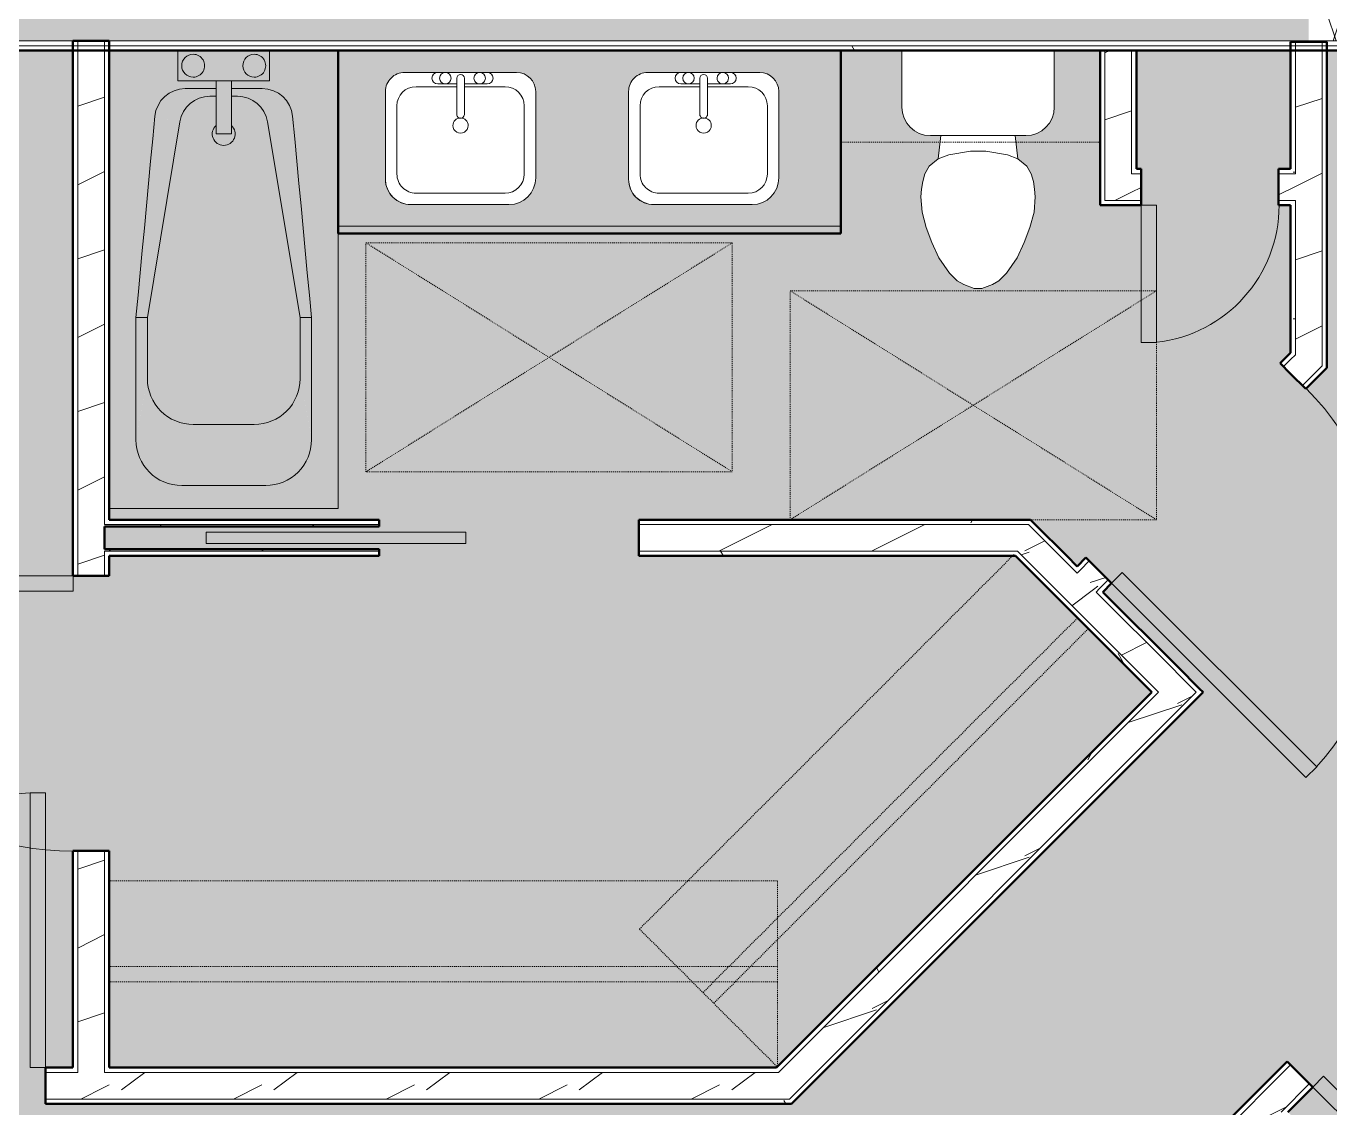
# Model space of a CAD drawing. Header units: inches. Extents: x -4294 to -464, y 9706 to 12475.
# Drawn here: x -3670 to -3499.2, y 10207.1 to 10348.8 of the extents above; entities that cross this region are included whole.
import ezdxf

# ---------------------------------------------------------------- set-up
doc = ezdxf.new("R2010")
doc.units = ezdxf.units.IN
doc.header["$MEASUREMENT"] = 0
doc.linetypes.add('Dash', pattern=[0.25, 0.125, -0.125])
for name, color, linetype, lineweight in [('0-1', 7, 'Continuous', 5), ('0-2', 7, 'Continuous', 9), ('A-AREA-PATT-4', 141, 'Continuous', 9), ('A-DOOR-1', 7, 'Continuous', 9), ('A-DOOR-2', 170, 'Continuous', 20), ('A-GENM-HDLN-1', 7, 'Dash', 9), ('A-WALL', 113, 'Continuous', 13), ('A-WALL-4', 250, 'Continuous', 50), ('A-WALL-5', 130, 'Continuous', 13), ('A-WALL-PATT-1', 7, 'Continuous', 9), ('A-WALL-PATT-2', 8, 'Continuous', 9), ('A-WALL-PATT-5', 111, 'Continuous', 9), ('I-WALL-2', 2, 'Continuous', 50), ('P-SANR-FIXT-1', 53, 'Continuous', 9), ('P-SANR-FIXT-2', 7, 'Continuous', 9), ('Q-CASE-1', 53, 'Continuous', 9), ('Q-CASE-2', 250, 'Continuous', 50), ('Q-CASE-3', 7, 'Continuous', 9), ('Q-CASE-HDLN-1', 7, 'Dash', 9)]:
    doc.layers.add(name, color=color, linetype=linetype, lineweight=lineweight)
pattern_1 = [(0, (0, 0), (38.4, 9.6), [1.584, -27.216, 1.584, -27.216, -153.6]), (0, (0, 0), (38.4, 9.6), [-57.6, 1.584, -56.016, 1.584, -27.216, -67.2]), (0, (0, 0), (38.4, 9.6), [-144, 1.584, -17.616, 1.584, -46.416]), (120, (14.4, 4.8), (-27.513844, 28.4553755), [1.584, -27.216, 1.584, -27.216, -153.6]), (120, (14.4, 4.8), (-27.513844, 28.4553755), [-57.6, 1.584, -56.016, 1.584, -27.216, -67.2]), (120, (14.4, 4.8), (-27.513844, 28.4553755), [-144, 1.584, -17.616, 1.584, -46.416]), (240, (19.2, 24), (-10.886156, -38.0553755), [1.584, -27.216, 1.584, -27.216, -153.6]), (240, (19.2, 24), (-10.886156, -38.0553755), [-57.6, 1.584, -56.016, 1.584, -27.216, -67.2]), (240, (19.2, 24), (-10.886156, -38.0553755), [-144, 1.584, -17.616, 1.584, -46.416])]
pattern_2 = [(216.87, (7.997, 19.992), (59.9755286, 39.9843071), [9.996, -89.964]), (206.565, (19.992, 13.994), (-19.991807, -19.992219), [22.352, -22.352]), (198.435, (19.992, 3.998), (-39.983821, -19.991955), [12.644, -50.576])]
pattern_3 = [(161.57, (0.6, 0.6), (-4.80033747, -0.00041462), [0, -34.152, 3.792, 0]), (18.43, (-0.6, 0.6), (-4.80033747, 0.00041462), [0, -34.152, 3.792, 0]), (108.43, (0.6, 0.6), (2.39913218, -12.00105099), [11.382, -26.562]), (71.57, (-0.6, 0.6), (2.39913218, 12.00105099), [11.382, -26.562])]

# ---------------------------------------------------------------- blocks, each defined once
blk = doc.blocks.new('Single-Flush - 36_ x 84_-1372839-FLOOR PLAN - 2ND FLOOR')
at = {"layer": 'A-DOOR-1'}
blk.add_arc((18, 2.37), 36.07, 93.1789, 180, dxfattribs=at)
at = {"layer": 'A-DOOR-2'}
for p, q in [((16, 2.37), (16, 38.39)), ((18, 38.39), (16, 38.39)), ((18, 2.37), (18, 38.39)), ((18, 2.37), (16, 2.37))]:
    blk.add_line(p, q, dxfattribs=at)
blk = doc.blocks.new('Bath Tub - Maestro - 60_x30_-1352617-FLOOR PLAN - 2ND FLOOR')
at = {"layer": 'P-SANR-FIXT-1'}
for points in [[(60, 16.4), (60, 30), (0, 30), (0, 21), (4, 21), (4, 16), (5, 16), (5.05, 20.7), (5.21, 21.33), (5.48, 21.94), (5.83, 22.49), (6.27, 22.97), (6.79, 23.38), (7.36, 23.69), (7.98, 23.91), (8.63, 24.03), (35, 26.5), (51, 26.5), (52.55, 26.3), (54, 25.7), (55.24, 24.74), (56.2, 23.5), (56.8, 22.05), (57, 20.5), (57, 9.5), (56.91, 8.46), (56.64, 7.45), (56.2, 6.5), (55.6, 5.64), (54.86, 4.9), (54, 4.3), (53.05, 3.86), (52.04, 3.59), (51, 3.5), (35, 3.5), (7.98, 6.09), (7.36, 6.31), (6.79, 6.62), (6.24, 7.06), (5.83, 7.51), (5.48, 8.06), (5.21, 8.67), (5.05, 9.3), (5, 9.96), (5, 14), (4, 13.96), (4, 9), (0, 9), (0, 0), (60, 0), (60, 3.5)], [(35, 25), (35, 26.5), (8.63, 24.03), (9.35, 20.74), (34.79, 24.97)], [(51, 26.5), (35, 26.5), (35, 25), (43, 25), (49.91, 26.3)], [(57, 20.5), (56.8, 22.05), (56.2, 23.5), (55.24, 24.74), (54, 25.7), (52.55, 26.3), (51, 26.5), (43, 25), (44.55, 24.8), (46, 24.2), (47.24, 23.24), (48.2, 22), (48.8, 20.5), (49, 19), (56.8, 20.46)], [(9.35, 20.74), (8.63, 24.03), (7.98, 23.91), (7.35, 23.69), (6.74, 23.34), (6.24, 22.94), (5.72, 22.32), (5.48, 21.94), (5.21, 21.33), (5.05, 20.7), (5, 20.04), (6, 16.8), (6.24, 18.17), (6.98, 19.41), (8.03, 20.28), (9.06, 20.64)], [(49, 11), (49, 19), (48.8, 20.55), (48.16, 22.05), (47.24, 23.24), (46, 24.2), (44.55, 24.8), (43, 25), (34.79, 24.97), (9.06, 20.64), (8.03, 20.28), (6.95, 19.38), (6.24, 18.17), (6, 16.8), (6, 16), (10.94, 16), (10.94, 14), (6, 14), (6, 13.2), (6.24, 11.83), (6.98, 10.59), (8.03, 9.72), (9.35, 9.26), (35, 5), (43, 5), (44.55, 5.2), (46.03, 5.83), (47.28, 6.81), (48.2, 8), (48.8, 9.5), (48.9, 10.25)], [(57, 19), (57, 20.5), (49, 19), (49, 11), (57, 9.5), (57, 16.4)], [(10.94, 16), (4, 16), (4, 14), (10.94, 14)], [(9.35, 9.26), (8.03, 9.72), (6.95, 10.62), (6.24, 11.83), (6, 13.2), (5, 9.96), (5.05, 9.3), (5.24, 8.6), (5.48, 8.06), (5.87, 7.47), (6.33, 6.98), (6.79, 6.62), (7.36, 6.31), (8, 6.08), (8.63, 5.97), (9.17, 8.44)], [(57, 9.5), (49, 11), (48.8, 9.45), (48.12, 7.9), (47.24, 6.76), (46, 5.8), (44.55, 5.2), (43.07, 4.99), (51, 3.5), (52.04, 3.59), (53.05, 3.86), (54, 4.3), (54.95, 5), (55.72, 5.83), (56.2, 6.5), (56.64, 7.45), (56.93, 8.66)], [(35, 4.91), (35, 5), (9.35, 9.26), (8.63, 5.97), (35, 3.5), (35, 4.87)], [(51, 3.5), (43, 5), (35, 5), (35, 3.5), (49, 3.5)]]:
    blk.add_hatch(color=256, dxfattribs=at).paths.add_polyline_path(points, flags=0)
h = blk.add_hatch(color=256, dxfattribs=at)
h.paths.add_polyline_path([(4, 12.45), (4, 21), (0, 21), (0, 9), (4, 9), (4, 12.3)], flags=0)
h.paths.add_polyline_path([(3.5, 11), (3.45, 10.61), (3.3, 10.25), (3.06, 9.94), (2.75, 9.7), (2.39, 9.55), (2, 9.5), (1.61, 9.55), (1.25, 9.7), (0.94, 9.94), (0.7, 10.25), (0.55, 10.61), (0.5, 11), (0.55, 11.39), (0.7, 11.75), (0.94, 12.06), (1.25, 12.3), (1.61, 12.45), (2, 12.5), (2.39, 12.45), (2.75, 12.3), (3.06, 12.06), (3.33, 11.67), (3.45, 11.39)], flags=0)
h.paths.add_polyline_path([(3.5, 19), (3.45, 18.61), (3.3, 18.25), (3.02, 17.91), (2.75, 17.7), (2.39, 17.55), (2, 17.5), (1.61, 17.55), (1.25, 17.7), (0.94, 17.94), (0.7, 18.25), (0.55, 18.61), (0.5, 19), (0.55, 19.39), (0.7, 19.75), (0.94, 20.06), (1.25, 20.3), (1.61, 20.45), (2, 20.5), (2.39, 20.45), (2.75, 20.3), (3.06, 20.06), (3.3, 19.75), (3.45, 19.39)], flags=0)
h = blk.add_hatch(color=256, dxfattribs=at)
h.paths.add_polyline_path([(3.5, 11), (3.45, 11.39), (3.3, 11.75), (3.06, 12.06), (2.75, 12.3), (2.39, 12.45), (2, 12.5), (1.61, 12.45), (1.25, 12.3), (0.94, 12.06), (0.7, 11.75), (0.55, 11.39), (0.5, 11), (0.55, 10.61), (0.7, 10.25), (0.94, 9.94), (1.25, 9.7), (1.61, 9.55), (2, 9.5), (2.39, 9.55), (2.75, 9.7), (3.06, 9.94), (3.3, 10.25), (3.45, 10.61)], flags=0)
h.paths.add_polyline_path([(3.5, 19), (3.45, 19.39), (3.3, 19.75), (3.06, 20.06), (2.75, 20.3), (2.38, 20.45), (2, 20.5), (1.61, 20.45), (1.25, 20.3), (0.94, 20.06), (0.7, 19.75), (0.55, 19.39), (0.5, 19), (0.55, 18.61), (0.7, 18.25), (0.94, 17.94), (1.25, 17.7), (1.61, 17.55), (2, 17.5), (2.39, 17.55), (2.75, 17.7), (3.06, 17.94), (3.33, 18.33), (3.45, 18.61)], flags=0)
h = blk.add_hatch(color=256, dxfattribs=at)
h.paths.add_polyline_path([(6, 16.8), (5, 20.04), (5.05, 16), (6, 16), (6, 16.4)], flags=0)
h.paths.add_polyline_path([(6, 14), (5, 14), (5.05, 10.13), (6, 13.2)], flags=0)
at = {"layer": 'P-SANR-FIXT-2'}
for p, q in [((60, 30), (24, 30)), ((60, 0), (60, 30)), ((35, 26.5), (51, 26.5)), ((35, 26.5), (35, 25)), ((35, 25), (9.35, 20.74)), ((43, 25), (35, 25)), ((4, 21), (0, 21)), ((4, 16), (4, 21)), ((57, 20.5), (57, 9.5)), ((5, 16), (5, 20.04)), ((49, 11), (49, 19)), ((4, 14), (4, 16)), ((4, 16), (10.94, 16)), ((6, 16.8), (6, 16)), ((10.94, 14), (10.94, 16)), ((4, 9), (4, 14)), ((10.94, 14), (4, 14)), ((5, 9.96), (5, 14)), ((6, 14), (6, 13.2)), ((0, 9), (4, 9)), ((9.35, 9.26), (35, 5)), ((35, 3.5), (35, 5)), ((35, 5), (43, 5)), ((51, 3.5), (35, 3.5))]:
    blk.add_line(p, q, dxfattribs=at)
at = {"layer": 'P-SANR-FIXT-2', "flags": 128}
for points in [[(8.63, 24.03), (11.56, 24.3), (14.49, 24.58), (17.42, 24.85), (20.35, 25.13), (23.28, 25.4), (26.21, 25.68), (29.14, 25.95), (32.07, 26.23), (35, 26.5)], [(35, 3.5), (32.07, 3.77), (29.14, 4.05), (26.21, 4.32), (23.28, 4.6), (20.35, 4.87), (17.42, 5.15), (14.49, 5.42), (11.56, 5.7), (8.63, 5.97)]]:
    blk.add_lwpolyline(points, dxfattribs=at)
at = {"layer": 'P-SANR-FIXT-2'}
for centre, radius, start, end in [((51, 20.5), 6, 360, 90), ((9, 20.04), 4, 95.3558, 180), ((43, 19), 6, 360, 90), ((2, 19), 1.5, 360, 180), ((10, 16.8), 4, 99.4223, 180), ((2, 19), 1.5, 180, 360), ((10.94, 15), 1.5, 360, 137.9289), ((10.94, 15), 1.5, 222.0711, 360), ((2, 11), 1.5, 360, 180), ((10, 13.2), 4, 180, 260.5777), ((2, 11), 1.5, 180, 360), ((43, 11), 6, 270, 0), ((9, 9.96), 4, 180, 264.6442), ((51, 9.5), 6, 270, 360)]:
    blk.add_arc(centre, radius, start, end, dxfattribs=at)
blk = doc.blocks.new('Toilet-Domestic-3D - Toilet-Domestic-3D-1372870-FLOOR PLAN - 2ND FLOOR')
at = {"layer": 'P-SANR-FIXT-2'}
for p, q in [((-1.87, 11.5), (-0.5, 12)), ((-0.5, 12), (0.5, 12)), ((0.5, 12), (1.87, 11.5)), ((-3.74, 10), (-2.74, 11)), ((-2.74, 11), (-1.87, 11.5)), ((1.87, 11.5), (2.74, 11)), ((2.74, 11), (3.74, 10)), ((-5.13, 8), (-3.74, 10)), ((3.74, 10), (5.13, 8)), ((-6.06, 6), (-5.13, 8)), ((5.13, 8), (6.06, 6)), ((-6.79, 4), (-6.06, 6)), ((6.06, 6), (6.79, 4)), ((-7.33, 1.99), (-6.79, 4)), ((6.79, 4), (7.33, 1.99)), ((-7.5, 0), (-7.33, 1.99)), ((7.33, 1.99), (7.5, 0)), ((-7.41, -1), (-7.5, 0)), ((-7.24, -2), (-7.41, -1)), ((7.41, -1), (7.24, -2)), ((7.5, 0), (7.41, -1)), ((-6.97, -3), (-7.24, -2)), ((-6.4, -4), (-6.97, -3)), ((6.97, -3), (6.4, -4)), ((7.24, -2), (6.97, -3)), ((-5.21, -5), (-6.4, -4)), ((-3.84, -5.5), (-5.21, -5)), ((-4.86, -8.02), (-5.21, -5)), ((5.21, -5), (3.84, -5.5)), ((4.86, -8.02), (5.21, -5)), ((6.4, -4), (5.21, -5)), ((-1, -6), (-3.84, -5.5)), ((1, -6), (-1, -6)), ((3.84, -5.5), (1, -6)), ((6.25, -8.02), (-6.25, -8.02)), ((-9.98, -11.75), (-9.98, -19.18)), ((9.98, -19.18), (9.98, -11.75))]:
    blk.add_line(p, q, dxfattribs=at)
for centre, start, end in [((-6.25, -11.75), 90, 180), ((6.25, -11.75), 0, 90)]:
    blk.add_arc(centre, 3.73, start, end, dxfattribs=at)
blk = doc.blocks.new('OD_CW_Upper Cabinet - OD_CW_Upper Cabinet-1867009-FLOOR PLAN - 2ND FLOOR')
at = {"layer": 'Q-CASE-HDLN-1'}
for p, q in [((34.74, 24), (0.74, 24)), ((0.74, 24), (0.74, 12)), ((34.74, 12), (34.74, 24)), ((0.74, 12), (34.74, 12))]:
    blk.add_line(p, q, dxfattribs=at)
blk = doc.blocks.new('M_Sink Vanity-Square - 500 x 440mm-1372835-FLOOR PLAN - 2ND FLOOR')
at = {"layer": 'P-SANR-FIXT-2'}
for p, q in [((-5.72, 10.23), (7.14, 10.23)), ((-5.72, 10.23), (7.14, 10.23)), ((-5.22, 8.73), (6.46, 8.73)), ((10.46, 6.91), (10.46, -4.59)), ((10.46, 6.91), (10.46, -4.59)), ((-9.22, -4.59), (-9.22, 6.73)), ((-9.22, -4.59), (-9.22, 6.73)), ((-7.72, -2.72), (-7.72, 6.23)), ((8.96, 6.23), (8.96, -2.72)), ((0.12, -6.33), (0.12, -1.59)), ((1.12, -6.33), (1.12, -1.59)), ((0.12, -5.22), (-5.22, -5.22)), ((-2.88, -5.59), (0.12, -5.59)), ((6.46, -5.22), (1.12, -5.22)), ((1.12, -5.59), (3.62, -5.59)), ((7.96, -7.09), (-6.72, -7.09)), ((7.96, -7.09), (-6.72, -7.09)), ((3.62, -7.09), (-2.88, -7.09))]:
    blk.add_line(p, q, dxfattribs=at)
for centre, radius, start, end in [((-5.72, 6.73), 3.5, 90, 180), ((-5.72, 6.73), 3.5, 90, 180), ((-5.22, 6.23), 2.5, 90, 180), ((6.46, 6.23), 2.5, 360, 90), ((7.14, 6.91), 3.32, 0, 90), ((7.14, 6.91), 3.32, 360, 90), ((0.62, -0.13), 1, 360, 180), ((0.62, -0.13), 1, 180, 0), ((0.62, -1.59), 0.5, 360, 180), ((-5.22, -2.72), 2.5, 180, 270), ((6.46, -2.72), 2.5, 270, 360), ((-6.72, -4.59), 2.5, 180, 270), ((-6.72, -4.59), 2.5, 180, 270), ((7.96, -4.59), 2.5, 270, 0), ((7.96, -4.59), 2.5, 270, 0), ((-2.88, -6.34), 0.75, 90, 270), ((-1.88, -6.34), 0.75, 360, 180), ((-1.88, -6.34), 0.75, 180, 0), ((0.62, -6.33), 0.5, 180, 0), ((2.62, -6.34), 0.75, 0, 180), ((2.62, -6.34), 0.75, 180, 0), ((3.62, -6.34), 0.75, 270, 90)]:
    blk.add_arc(centre, radius, start, end, dxfattribs=at)
blk = doc.blocks.new('OD_CW_Base Cabinet - OD_CW_Base Cabinet-1834232-FLOOR PLAN - 2ND FLOOR')
at = {"layer": 'Q-CASE-1'}
h = blk.add_hatch(color=256, dxfattribs=at)
h.paths.add_polyline_path([(0.74, 1), (66.57, 1), (66.57, 24), (0.74, 24), (0.74, 3.8)], flags=0)
h.paths.add_polyline_path([(54.96, 3.8), (42.09, 3.8), (41.23, 3.92), (40.43, 4.25), (39.75, 4.77), (39.22, 5.46), (38.89, 6.26), (38.77, 7.38), (38.77, 18.63), (38.86, 19.27), (39.11, 19.88), (39.5, 20.39), (40.02, 20.79), (40.63, 21.04), (41.27, 21.13), (55.96, 21.13), (56.6, 21.04), (57.21, 20.79), (57.73, 20.39), (58.12, 19.88), (58.37, 19.27), (58.46, 18.63), (58.46, 7.3), (58.34, 6.4), (57.99, 5.55), (57.43, 4.83), (56.71, 4.27), (55.86, 3.92)], flags=0)
h.paths.add_polyline_path([(10.25, 3.8), (9.39, 3.92), (8.59, 4.25), (7.9, 4.77), (7.37, 5.46), (7.04, 6.26), (6.93, 7.38), (6.93, 18.63), (7.02, 19.27), (7.27, 19.88), (7.66, 20.39), (8.18, 20.79), (8.78, 21.04), (9.43, 21.13), (24.12, 21.13), (24.76, 21.04), (25.37, 20.79), (25.88, 20.39), (26.28, 19.88), (26.53, 19.27), (26.62, 18.63), (26.62, 7.3), (26.5, 6.4), (26.15, 5.55), (25.59, 4.83), (24.87, 4.27), (24.02, 3.92), (23.12, 3.8), (14.71, 3.8)], flags=0)
blk.add_hatch(color=256, dxfattribs=at).paths.add_polyline_path([(52.91, 0), (66.57, 0), (66.57, 1), (0.74, 1), (0.74, 0), (14.71, 0)], flags=0)
at = {"layer": 'Q-CASE-2'}
for p, q in [((0.74, 24), (0.74, 0)), ((66.57, 0), (66.57, 24)), ((0.74, 0), (66.57, 0))]:
    blk.add_line(p, q, dxfattribs=at)
at = {"layer": 'Q-CASE-3'}
for p, q in [((0.74, 1), (0.74, 24)), ((66.57, 24), (66.57, 1)), ((0.74, 0), (0.74, 1)), ((0.74, 1), (66.57, 1)), ((66.57, 1), (0.74, 1)), ((66.57, 0), (0.74, 0)), ((66.57, 1), (66.57, 0))]:
    blk.add_line(p, q, dxfattribs=at)
blk = doc.blocks.new('Pocket_Door_2385 - 34_ x 80_-1722045-FLOOR PLAN - 2ND FLOOR')
at = {"layer": 'A-DOOR-2'}
for p, q in [((-39.67, 0.75), (-39.67, -0.75)), ((-5.67, 0.75), (-39.67, 0.75)), ((-5.67, -0.75), (-5.67, 0.75)), ((-39.67, -0.75), (-5.67, -0.75))]:
    blk.add_line(p, q, dxfattribs=at)
blk = doc.blocks.new('OD_CW_Closet - OD_CW_Closet-1898209-FLOOR PLAN - 2ND FLOOR')
at = {"layer": 'Q-CASE-HDLN-1'}
for p, q in [((70.13, 24), (0.74, 24)), ((0.74, 24), (0.74, -1.51)), ((70.13, -1.51), (70.13, 24)), ((0.74, 12.24), (70.13, 12.24)), ((0.74, 10.24), (70.13, 10.24)), ((0.74, -1.51), (70.13, -1.51))]:
    blk.add_line(p, q, dxfattribs=at)
blk = doc.blocks.new('OD_CW_Closet - OD_CW_Closet-1898139-FLOOR PLAN - 2ND FLOOR')
at = {"layer": 'Q-CASE-HDLN-1'}
for p, q in [((88.29, 24), (0.74, 24)), ((0.74, 24), (0.74, -0.45)), ((88.29, -0.45), (88.29, 24)), ((0.74, 12.78), (88.29, 12.78)), ((0.74, 10.78), (88.29, 10.78)), ((0.74, -0.45), (88.29, -0.45))]:
    blk.add_line(p, q, dxfattribs=at)
blk = doc.blocks.new('ADA Clearances - 30_x48_-1721104-FLOOR PLAN - 2ND FLOOR')
at = {"layer": 'A-GENM-HDLN-1'}
for p, q in [((15, 24), (-15, -24)), ((-15, 24), (15, -24)), ((-15, -24), (-15, 24)), ((-15, 24), (15, 24)), ((15, 24), (15, -24)), ((15, -24), (-15, -24))]:
    blk.add_line(p, q, dxfattribs=at)
blk = doc.blocks.new('ADA Clearances - 30_x48_-V1-FLOOR PLAN - 2ND FLOOR')
at = {"layer": 'A-GENM-HDLN-1'}
for p, q in [((15, 24), (-15, -24)), ((-15, 24), (15, -24)), ((-15, 24), (15, 24)), ((15, 24), (15, -24)), ((-15, -24), (-15, -7.49)), ((15, -24), (-15, -24))]:
    blk.add_line(p, q, dxfattribs=at)
blk = doc.blocks.new('Single-Flush - 30_ x 80_ 2-2081581-FLOOR PLAN - 2ND FLOOR')
at = {"layer": 'A-DOOR-1'}
blk.add_arc((9, 2.37), 18.07, 96.3558, 180, dxfattribs=at)
at = {"layer": 'A-DOOR-2'}
for p, q in [((7, 2.37), (7, 20.33)), ((9, 20.33), (7, 20.33)), ((9, 2.37), (9, 20.33)), ((9, 2.37), (7, 2.37))]:
    blk.add_line(p, q, dxfattribs=at)
blk = doc.blocks.new('CTR - 1st Phase - Unit Layouts_rvt-1-FLOOR PLAN - 2ND FLOOR')
at = {"layer": 'A-WALL-PATT-1'}
h = blk.add_hatch(dxfattribs=at)
h.set_pattern_fill('FP_1', color=256, style=0, pattern_type=2)
h.set_pattern_definition(pattern_1)
h.paths.add_polyline_path([(-3504.3, 10305.1), (-3503.67, 10305.72), (-3503.67, 10325.93), (-3504.3, 10325.93), (-3504.3, 10305.72)], flags=0)
h.paths.add_polyline_path([(-3504.3, 10329.43), (-3503.67, 10329.43), (-3503.72, 10345.59), (-3504.3, 10345.59), (-3504.3, 10330.06)], flags=0)
h = blk.add_hatch(dxfattribs=at)
h.set_pattern_fill('FP_1', color=256, style=0, pattern_type=2)
h.set_pattern_definition(pattern_1)
h.paths.add_polyline_path([(-3654.78, 10283.49), (-3623.7, 10283.49), (-3623.7, 10284.11), (-3659.08, 10284.11), (-3659.08, 10283.49), (-3655.22, 10283.49)], flags=0)
h.paths.add_polyline_path([(-3589.7, 10283.49), (-3537.76, 10283.49), (-3538.39, 10284.11), (-3589.7, 10284.11)], flags=0)
h = blk.add_hatch(dxfattribs=at)
h.set_pattern_fill('FP_1', color=256, style=0, pattern_type=2)
h.set_pattern_definition(pattern_1)
h.paths.add_polyline_path([(-3629.08, 10279.36), (-3623.7, 10279.36), (-3623.7, 10279.99), (-3659.08, 10279.99), (-3659.08, 10279.36), (-3632.58, 10279.36)], flags=0)
h.paths.add_polyline_path([(-3540.1, 10279.36), (-3539.47, 10279.36), (-3540.1, 10279.99), (-3589.7, 10279.99), (-3589.7, 10279.36), (-3540.35, 10279.36)], flags=0)
h = blk.add_hatch(dxfattribs=at)
h.set_pattern_fill('FP_1', color=256, style=0, pattern_type=2)
h.set_pattern_definition(pattern_1)
h.paths.add_polyline_path([(-3522.5, 10261.51), (-3522.06, 10261.95), (-3539.47, 10279.36), (-3540.35, 10279.36), (-3532.42, 10271.43)], flags=0)
h = blk.add_hatch(dxfattribs=at)
h.set_pattern_fill('FP_1', color=256, style=0, pattern_type=2)
h.set_pattern_definition(pattern_1)
h.paths.add_polyline_path([(-3571.67, 10211.71), (-3571.41, 10211.71), (-3521.62, 10261.51), (-3522.06, 10261.95), (-3572.3, 10211.71)], flags=0)
h = blk.add_hatch(dxfattribs=at)
h.set_pattern_fill('FP_1', color=256, style=0, pattern_type=2)
h.set_pattern_definition(pattern_1)
h.paths.add_polyline_path([(-3569.96, 10207.59), (-3569.7, 10207.59), (-3515.78, 10261.51), (-3516.23, 10261.95), (-3570.59, 10207.59)], flags=0)
h = blk.add_hatch(dxfattribs=at)
h.set_pattern_fill('FP_1', color=256, style=0, pattern_type=2)
h.set_pattern_definition(pattern_1)
h.paths.add_polyline_path([(-3522.87, 10194.14), (-3504.31, 10212.7), (-3504.75, 10213.14), (-3522.87, 10195.02), (-3522.87, 10194.4)], flags=0)
h.paths.add_polyline_path([(-3478.85, 10238.16), (-3469.9, 10247.11), (-3470.78, 10247.11), (-3479.3, 10238.6)], flags=0)
h = blk.add_hatch(dxfattribs=at)
h.set_pattern_fill('FP_1', color=256, style=0, pattern_type=2)
h.set_pattern_definition(pattern_1)
h.paths.add_polyline_path([(-3518.75, 10192.43), (-3507.58, 10203.6), (-3508.02, 10204.04), (-3518.75, 10193.31)], flags=0)
h.paths.add_polyline_path([(-3505.11, 10206.07), (-3501.39, 10209.79), (-3501.83, 10210.23), (-3505.55, 10206.51)], flags=0)
h.paths.add_polyline_path([(-3475.94, 10235.24), (-3468.19, 10242.99), (-3469.07, 10242.99), (-3476.38, 10235.68)], flags=0)
h = blk.add_hatch(dxfattribs=at)
h.set_pattern_fill('FP_1', color=256, style=0, pattern_type=2)
h.set_pattern_definition(pattern_1)
h.paths.add_polyline_path([(-3663.83, 10211.71), (-3663.83, 10212.34), (-3667.45, 10212.34), (-3667.45, 10211.71)], flags=0)
h.paths.add_polyline_path([(-3851.85, 10211.71), (-3703.45, 10211.71), (-3703.45, 10212.34), (-3852.47, 10212.34), (-3852.47, 10211.71)], flags=0)
h = blk.add_hatch(dxfattribs=at)
h.set_pattern_fill('FP_1', color=256, style=0, pattern_type=2)
h.set_pattern_definition(pattern_1)
h.paths.add_polyline_path([(-3709.91, 10207.59), (-3703.45, 10207.59), (-3703.45, 10208.21), (-3852.47, 10208.21), (-3852.47, 10207.59), (-3737.1, 10207.59)], flags=0)
h.paths.add_polyline_path([(-3663.83, 10207.59), (-3663.83, 10208.21), (-3667.45, 10208.21), (-3667.45, 10207.59)], flags=0)
h = blk.add_hatch(dxfattribs=at)
h.set_pattern_fill('FP_1', color=256, style=0, pattern_type=2)
h.set_pattern_definition(pattern_1)
h.paths.add_polyline_path([(-3570.59, 10207.59), (-3569.96, 10208.21), (-3663.2, 10208.21), (-3663.2, 10207.59), (-3571.41, 10207.59)], flags=0)
at = {"layer": 'A-WALL-PATT-2'}
h = blk.add_hatch(dxfattribs=at)
h.set_pattern_fill('FP_2', color=256, style=0, pattern_type=2)
h.set_pattern_definition(pattern_2)
h.paths.add_polyline_path([(-3659.7, 10208.21), (-3659.7, 10240.74), (-3663.2, 10240.74), (-3663.2, 10208.21)], flags=0)
h.paths.add_polyline_path([(-3659.7, 10276.74), (-3659.7, 10346.84), (-3663.2, 10346.84), (-3663.2, 10276.74)], flags=0)
h = blk.add_hatch(dxfattribs=at)
h.set_pattern_fill('FP_2', color=256, style=0, pattern_type=2)
h.set_pattern_definition(pattern_2)
h.paths.add_polyline_path([(-3525.13, 10325.93), (-3525.13, 10345.59), (-3528.63, 10345.59), (-3528.63, 10325.93)], flags=0)
h = blk.add_hatch(dxfattribs=at)
h.set_pattern_fill('FP_2', color=256, style=0, pattern_type=2)
h.set_pattern_definition(pattern_2)
h.paths.add_polyline_path([(-3502.76, 10301.69), (-3500.17, 10304.27), (-3500.17, 10346.7), (-3501.92, 10346.7), (-3501.92, 10345.59), (-3503.67, 10345.59), (-3503.67, 10302.61)], flags=0)
h = blk.add_hatch(dxfattribs=at)
h.set_pattern_fill('FP_2', color=256, style=0, pattern_type=2)
h.set_pattern_definition(pattern_2)
h.paths.add_polyline_path([(-3504.38, 10325.93), (-3503.67, 10325.93), (-3503.67, 10329.43), (-3505.88, 10329.43), (-3505.88, 10325.93), (-3504.85, 10325.93)], flags=0)
h.paths.add_polyline_path([(-3523.94, 10325.93), (-3523.88, 10325.93), (-3523.88, 10329.43), (-3525.13, 10329.43), (-3525.13, 10325.93), (-3524.5, 10325.93)], flags=0)
h = blk.add_hatch(dxfattribs=at)
h.set_pattern_fill('FP_2', color=256, style=0, pattern_type=2)
h.set_pattern_definition(pattern_2)
h.paths.add_polyline_path([(-3529.8, 10274.64), (-3528.21, 10276.23), (-3530.69, 10278.71), (-3532.28, 10277.12), (-3530.24, 10275.09)], flags=0)
h.paths.add_polyline_path([(-3503.67, 10302.61), (-3503.67, 10305.72), (-3505.23, 10304.17), (-3504.3, 10303.23)], flags=0)
h = blk.add_hatch(dxfattribs=at)
h.set_pattern_fill('FP_2', color=256, style=0, pattern_type=2)
h.set_pattern_definition(pattern_2)
h.paths.add_polyline_path([(-3633.38, 10279.99), (-3623.7, 10279.99), (-3623.7, 10280.24), (-3659.7, 10280.24), (-3659.7, 10279.99), (-3634.34, 10279.99)], flags=0)
h.paths.add_polyline_path([(-3539.47, 10279.99), (-3535.15, 10279.99), (-3538.65, 10283.49), (-3589.7, 10283.49), (-3589.7, 10279.99), (-3540.1, 10279.99)], flags=0)
h.paths.add_polyline_path([(-3635.58, 10283.24), (-3623.7, 10283.24), (-3623.7, 10283.49), (-3659.7, 10283.49), (-3659.7, 10283.24), (-3637.03, 10283.24)], flags=0)
h = blk.add_hatch(dxfattribs=at)
h.set_pattern_fill('FP_2', color=256, style=0, pattern_type=2)
h.set_pattern_definition(pattern_2)
h.paths.add_polyline_path([(-3521.62, 10261.51), (-3519.14, 10263.98), (-3535.15, 10279.99), (-3540.1, 10279.99), (-3521.95, 10261.84)], flags=0)
h = blk.add_hatch(dxfattribs=at)
h.set_pattern_fill('FP_2', color=256, style=0, pattern_type=2)
h.set_pattern_definition(pattern_2)
h.paths.add_polyline_path([(-3574.91, 10208.21), (-3569.96, 10208.21), (-3516.67, 10261.51), (-3519.16, 10263.96), (-3572.3, 10210.83)], flags=0)
h = blk.add_hatch(dxfattribs=at)
h.set_pattern_fill('FP_2', color=256, style=0, pattern_type=2)
h.set_pattern_definition(pattern_2)
h.paths.add_polyline_path([(-3519.37, 10192.69), (-3501.83, 10210.23), (-3504.31, 10212.7), (-3519.37, 10197.64), (-3519.37, 10193.31)], flags=0)
h.paths.add_polyline_path([(-3476.38, 10235.68), (-3468.45, 10243.61), (-3473.4, 10243.61), (-3478.85, 10238.16)], flags=0)
h = blk.add_hatch(dxfattribs=at)
h.set_pattern_fill('FP_2', color=256, style=0, pattern_type=2)
h.set_pattern_definition(pattern_2)
h.paths.add_polyline_path([(-3736.77, 10208.21), (-3703.45, 10208.21), (-3703.45, 10211.71), (-3852.47, 10211.71), (-3852.47, 10208.21), (-3747.36, 10208.21)], flags=0)
h.paths.add_polyline_path([(-3663.2, 10208.21), (-3663.2, 10211.71), (-3667.45, 10211.71), (-3667.45, 10208.21), (-3663.83, 10208.21)], flags=0)
h = blk.add_hatch(dxfattribs=at)
h.set_pattern_fill('FP_2', color=256, style=0, pattern_type=2)
h.set_pattern_definition(pattern_2)
h.paths.add_polyline_path([(-3615.11, 10208.21), (-3574.91, 10208.21), (-3571.41, 10211.71), (-3659.7, 10211.71), (-3659.7, 10208.21), (-3636.22, 10208.21)], flags=0)
at = {"layer": 'A-WALL-4'}
for p, q in [((-3663.83, 10346.84), (-3663.83, 10276.74)), ((-3659.08, 10346.84), (-3663.83, 10346.84)), ((-3659.08, 10284.11), (-3659.08, 10346.84)), ((-3529.25, 10345.59), (-3529.25, 10325.31)), ((-3524.5, 10345.59), (-3529.25, 10345.59)), ((-3524.5, 10330.06), (-3524.5, 10345.59)), ((-3504.3, 10346.7), (-3504.3, 10330.06)), ((-3499.55, 10346.7), (-3504.3, 10346.7)), ((-3499.55, 10304.01), (-3499.55, 10346.7)), ((-3523.88, 10330.06), (-3524.5, 10330.06)), ((-3523.88, 10325.31), (-3523.88, 10330.06)), ((-3504.3, 10330.06), (-3505.88, 10330.06)), ((-3505.88, 10330.06), (-3505.88, 10325.31)), ((-3529.25, 10325.31), (-3528.63, 10325.31)), ((-3528.63, 10325.31), (-3524.5, 10325.31)), ((-3524.5, 10325.31), (-3523.88, 10325.31)), ((-3505.88, 10325.31), (-3504.3, 10325.31)), ((-3504.3, 10325.31), (-3504.3, 10305.98)), ((-3504.3, 10305.98), (-3505.67, 10304.61)), ((-3505.67, 10304.61), (-3504.3, 10303.23)), ((-3504.3, 10303.23), (-3502.31, 10301.25)), ((-3502.31, 10301.25), (-3499.55, 10304.01)), ((-3623.7, 10284.11), (-3659.08, 10284.11)), ((-3623.7, 10283.24), (-3623.7, 10284.11)), ((-3538.39, 10284.11), (-3589.7, 10284.11)), ((-3589.7, 10284.11), (-3589.7, 10279.36)), ((-3537.76, 10283.49), (-3538.39, 10284.11)), ((-3659.7, 10280.24), (-3659.7, 10283.24)), ((-3659.7, 10283.24), (-3659.08, 10283.24)), ((-3659.08, 10283.24), (-3623.7, 10283.24)), ((-3533.64, 10279.36), (-3537.76, 10283.49)), ((-3659.08, 10280.24), (-3659.7, 10280.24)), ((-3623.7, 10280.24), (-3659.08, 10280.24)), ((-3623.7, 10279.36), (-3623.7, 10280.24)), ((-3659.08, 10276.74), (-3659.08, 10279.36)), ((-3659.08, 10279.36), (-3623.7, 10279.36)), ((-3589.7, 10279.36), (-3540.35, 10279.36)), ((-3540.35, 10279.36), (-3522.5, 10261.51)), ((-3532.28, 10278), (-3533.64, 10279.36)), ((-3531.13, 10279.15), (-3532.28, 10278)), ((-3527.77, 10275.79), (-3531.13, 10279.15)), ((-3663.83, 10276.74), (-3659.08, 10276.74)), ((-3528.92, 10274.64), (-3527.77, 10275.79)), ((-3519.14, 10264.87), (-3528.92, 10274.64)), ((-3516.23, 10261.95), (-3519.14, 10264.87)), ((-3522.5, 10261.51), (-3571.67, 10212.34)), ((-3569.7, 10207.59), (-3515.78, 10261.51)), ((-3515.78, 10261.51), (-3516.23, 10261.95)), ((-3663.83, 10240.74), (-3663.83, 10212.34)), ((-3659.08, 10240.74), (-3663.83, 10240.74)), ((-3659.08, 10212.34), (-3659.08, 10240.74)), ((-3663.83, 10212.34), (-3667.45, 10212.34)), ((-3667.45, 10212.34), (-3667.45, 10207.59)), ((-3571.67, 10212.34), (-3659.08, 10212.34)), ((-3504.75, 10213.14), (-3518.75, 10199.15)), ((-3501.39, 10209.79), (-3504.75, 10213.14)), ((-3504.66, 10206.51), (-3501.39, 10209.79)), ((-3667.45, 10207.59), (-3663.83, 10207.59)), ((-3663.83, 10207.59), (-3663.2, 10207.59)), ((-3663.2, 10207.59), (-3659.08, 10207.59)), ((-3659.08, 10207.59), (-3576.42, 10207.59)), ((-3576.42, 10207.59), (-3570.59, 10207.59)), ((-3570.59, 10207.59), (-3569.7, 10207.59))]:
    blk.add_line(p, q, dxfattribs=at)
at = {"layer": 'A-WALL-5'}
for p, q in [((-3663.2, 10276.74), (-3663.2, 10346.84)), ((-3659.7, 10283.49), (-3659.7, 10346.84)), ((-3528.63, 10325.93), (-3528.63, 10345.59)), ((-3525.13, 10329.43), (-3525.13, 10345.59)), ((-3503.67, 10329.43), (-3503.67, 10346.7)), ((-3500.17, 10304.27), (-3500.17, 10346.7)), ((-3524.5, 10329.43), (-3525.13, 10329.43)), ((-3523.88, 10329.43), (-3524.5, 10329.43)), ((-3504.3, 10329.43), (-3505.88, 10329.43)), ((-3503.67, 10329.43), (-3504.3, 10329.43)), ((-3525.13, 10325.93), (-3528.63, 10325.93)), ((-3524.5, 10325.93), (-3525.13, 10325.93)), ((-3523.88, 10325.93), (-3524.5, 10325.93)), ((-3504.3, 10325.93), (-3505.88, 10325.93)), ((-3503.67, 10325.93), (-3504.3, 10325.93)), ((-3503.67, 10305.72), (-3503.67, 10325.93)), ((-3505.23, 10304.17), (-3504.3, 10305.1)), ((-3503.67, 10305.72), (-3504.3, 10305.1)), ((-3500.17, 10304.27), (-3502.76, 10301.69)), ((-3659.08, 10283.49), (-3659.7, 10283.49)), ((-3659.08, 10283.49), (-3623.7, 10283.49)), ((-3589.7, 10283.49), (-3538.65, 10283.49)), ((-3538.65, 10283.49), (-3535.15, 10279.99)), ((-3659.7, 10276.74), (-3659.7, 10279.99)), ((-3659.08, 10279.99), (-3659.7, 10279.99)), ((-3659.08, 10279.99), (-3623.7, 10279.99)), ((-3589.7, 10279.99), (-3540.1, 10279.99)), ((-3540.1, 10279.99), (-3539.47, 10279.36)), ((-3539.47, 10279.36), (-3522.06, 10261.95)), ((-3535.15, 10279.99), (-3534.52, 10279.36)), ((-3534.52, 10279.36), (-3532.28, 10277.12)), ((-3531.83, 10277.56), (-3530.69, 10278.71)), ((-3532.28, 10277.12), (-3531.83, 10277.56)), ((-3529.8, 10274.64), (-3529.36, 10275.09)), ((-3529.36, 10275.09), (-3528.21, 10276.23)), ((-3529.8, 10274.64), (-3519.58, 10264.43)), ((-3519.58, 10264.43), (-3519.14, 10263.98)), ((-3519.14, 10263.98), (-3516.67, 10261.51)), ((-3571.41, 10211.71), (-3521.62, 10261.51)), ((-3569.96, 10208.21), (-3516.67, 10261.51)), ((-3522.06, 10261.95), (-3521.62, 10261.51)), ((-3663.2, 10211.71), (-3663.2, 10240.74)), ((-3659.7, 10211.71), (-3659.7, 10240.74)), ((-3504.31, 10212.7), (-3518.75, 10198.26)), ((-3667.45, 10211.71), (-3663.83, 10211.71)), ((-3663.2, 10211.71), (-3663.83, 10211.71)), ((-3659.08, 10211.71), (-3659.7, 10211.71)), ((-3572.3, 10211.71), (-3659.08, 10211.71)), ((-3571.41, 10211.71), (-3572.3, 10211.71)), ((-3501.83, 10210.23), (-3505.55, 10206.51)), ((-3667.45, 10208.21), (-3663.83, 10208.21)), ((-3663.2, 10208.21), (-3663.83, 10208.21)), ((-3659.7, 10208.21), (-3663.2, 10208.21)), ((-3659.08, 10208.21), (-3659.7, 10208.21)), ((-3575.8, 10208.21), (-3659.08, 10208.21)), ((-3574.91, 10208.21), (-3575.8, 10208.21)), ((-3569.96, 10208.21), (-3574.91, 10208.21))]:
    blk.add_line(p, q, dxfattribs=at)
at = {"layer": '0-2'}
for name, p, rotation in [('Bath Tub - Maestro - 60_x30_-1352617-FLOOR PLAN - 2ND FLOOR', (-3659.08, 10345.59), 270.0000000000172), ('Toilet-Domestic-3D - Toilet-Domestic-3D-1372870-FLOOR PLAN - 2ND FLOOR', (-3545.25, 10326.41), 180), ('M_Sink Vanity-Square - 500 x 440mm-1372835-FLOOR PLAN - 2ND FLOOR', (-3612.43, 10335.62), 180), ('M_Sink Vanity-Square - 500 x 440mm-1372835-FLOOR PLAN - 2ND FLOOR', (-3580.58, 10335.62), 180), ('Single-Flush - 30_ x 80_ 2-2081581-FLOOR PLAN - 2ND FLOOR', (-3514.88, 10327.68), 180), ('ADA Clearances - 30_x48_-1721104-FLOOR PLAN - 2ND FLOOR', (-3601.45, 10305.39), 90.0000000000052), ('ADA Clearances - 30_x48_-V1-FLOOR PLAN - 2ND FLOOR', (-3545.88, 10299.11), 90.00000000000244), ('Single-Flush - 36_ x 84_-1372839-FLOOR PLAN - 2ND FLOOR', (-3516.72, 10290.2), 225.0000000000024), ('OD_CW_Closet - OD_CW_Closet-1898209-FLOOR PLAN - 2ND FLOOR', (-3538.95, 10279), 225.0000000000065), ('Single-Flush - 36_ x 84_-1372839-FLOOR PLAN - 2ND FLOOR', (-3661.45, 10258.74), 90.00000000000318), ('OD_CW_Closet - OD_CW_Closet-1898139-FLOOR PLAN - 2ND FLOOR', (-3570.79, 10236.34), 180), ('Single-Flush - 36_ x 84_-1372839-FLOOR PLAN - 2ND FLOOR', (-3490.34, 10224.19), 225.000000000005)]:
    blk.add_blockref(name, p, dxfattribs=dict(at, rotation=rotation))
for name, p in [('OD_CW_Base Cabinet - OD_CW_Base Cabinet-1834232-FLOOR PLAN - 2ND FLOOR', (-3629.82, 10321.59)), ('OD_CW_Upper Cabinet - OD_CW_Upper Cabinet-1867009-FLOOR PLAN - 2ND FLOOR', (-3563.99, 10321.59)), ('Pocket_Door_2385 - 34_ x 80_-1722045-FLOOR PLAN - 2ND FLOOR', (-3606.7, 10281.74)), ('Single-Flush - 36_ x 84_-1372839-FLOOR PLAN - 2ND FLOOR', (-3685.45, 10209.96))]:
    blk.add_blockref(name, p, dxfattribs=at)

msp = doc.modelspace()

# ---------------------------------------------------------------- hatches: boundary and pattern name
at = {"layer": 'A-AREA-PATT-4'}
h = msp.add_hatch(color=256, dxfattribs=at)
h.paths.add_polyline_path([(-3844.6038, 9989.0644), (-3547.4987, 9989.0644), (-3547.4987, 10123.8394), (-3555.4987, 10123.8394), (-3555.4987, 10159.5894), (-3547.4987, 10159.5894), (-3547.4987, 10164.3394), (-3523.4987, 10164.3394), (-3523.4987, 10194.3966), (-3504.7515, 10213.1438), (-3501.3928, 10209.785), (-3504.6631, 10206.5147), (-3480.5362, 10182.3878), (-3480.5362, 10171.735), (-3479.7862, 10171.735), (-3479.7862, 10169.235), (-3480.5362, 10169.235), (-3480.5362, 10137.985), (-3481.9112, 10137.985), (-3481.9112, 10108.985), (-3480.5362, 10108.985), (-3480.5362, 10108.735), (-3479.7862, 10108.735), (-3479.7862, 10106.235), (-3480.5362, 10106.235), (-3480.5362, 10103.235), (-3479.7862, 10103.235), (-3479.7862, 10100.735), (-3480.5362, 10100.735), (-3480.5362, 10078.485), (-3481.9112, 10078.485), (-3481.9112, 10058.485), (-3480.5362, 10058.485), (-3480.5294, 10058.235), (-3479.7862, 10058.235), (-3479.7862, 10055.735), (-3480.5362, 10055.735), (-3480.5362, 9989.0644), (-3341.7237, 9989.0644), (-3341.7237, 10242.9894), (-3373.8987, 10242.9894), (-3373.8987, 10247.7394), (-3365.7237, 10247.7394), (-3365.7237, 10306.1394), (-3341.7237, 10306.1394), (-3341.7237, 10314.1632), (-3349.45, 10314.1632), (-3350.4144, 10314.2901), (-3351.3131, 10314.6624), (-3352.0848, 10315.2546), (-3352.677, 10316.0263), (-3353.0492, 10316.925), (-3353.1762, 10317.9657), (-3353.1762, 10319.2777), (-3356.2, 10318.93), (-3357.2, 10317.7383), (-3358.2, 10317.1715), (-3359.7095, 10316.8137), (-3360.2038, 10316.7266), (-3361.2, 10316.6394), (-3363.1923, 10316.8137), (-3365.7237, 10317.5423), (-3367.2, 10318.0796), (-3369.2, 10319.0122), (-3371.2, 10320.3996), (-3372.2, 10321.3996), (-3372.7, 10322.2657), (-3373.2, 10323.6394), (-3373.2, 10324.6394), (-3372.7, 10326.0131), (-3372.2, 10326.8792), (-3371.2, 10327.8792), (-3368.9846, 10329.367), (-3367.0309, 10330.2608), (-3364.8596, 10331.0183), (-3363.1923, 10331.4651), (-3361.2, 10331.6394), (-3359.7095, 10331.4651), (-3359.2, 10331.3752), (-3358.2, 10331.1073), (-3357.2, 10330.5405), (-3356.2, 10329.3488), (-3353.1762, 10329.0011), (-3353.1762, 10330.3894), (-3353.0492, 10331.3538), (-3352.677, 10332.2525), (-3352.0848, 10333.0242), (-3351.3131, 10333.6164), (-3350.4144, 10333.9886), (-3349.45, 10334.1156), (-3341.7237, 10334.1156), (-3341.7237, 10340.1394), (-3343.8596, 10340.1394), (-3343.8596, 10344.8894), (-3341.7237, 10344.8894), (-3341.7237, 10376.1394), (-3364.2346, 10376.1394), (-3364.2346, 10344.8894), (-3363.8596, 10344.8894), (-3363.8596, 10340.1394), (-3368.9846, 10340.1394), (-3368.9846, 10376.1394), (-3404.9846, 10376.1394), (-3404.9846, 10340.1394), (-3412.5237, 10340.1394), (-3412.5237, 10279.6568), (-3417.2737, 10279.6568), (-3417.2737, 10281.5743), (-3441.2737, 10281.5743), (-3441.2737, 10276.4493), (-3415.2737, 10276.4493), (-3415.2737, 10251.4493), (-3441.2737, 10251.4493), (-3441.2737, 10247.7394), (-3417.2737, 10247.7394), (-3417.2737, 10249.6568), (-3412.5237, 10249.6568), (-3412.5237, 10247.7394), (-3409.8987, 10247.7394), (-3409.8987, 10242.9894), (-3468.1884, 10242.9894), (-3475.9369, 10235.2409), (-3479.2957, 10238.5996), (-3470.1559, 10247.7394), (-3446.0237, 10247.7394), (-3446.0237, 10292.1993), (-3446.7737, 10292.1993), (-3446.7737, 10294.6993), (-3446.0237, 10294.6993), (-3446.0237, 10316.9493), (-3444.6487, 10316.9493), (-3444.6487, 10336.9493), (-3446.0237, 10336.9493), (-3446.0237, 10337.1993), (-3446.7737, 10337.1993), (-3446.7737, 10339.6993), (-3446.0237, 10339.6993), (-3446.0237, 10345.5894), (-3499.5487, 10345.5894), (-3499.5487, 10304.0129), (-3502.3131, 10301.2486), (-3505.6718, 10304.6073), (-3504.2987, 10305.9804), (-3504.2987, 10325.3065), (-3505.8771, 10325.3065), (-3505.8771, 10330.0565), (-3504.2987, 10330.0565), (-3504.2987, 10345.5894), (-3524.5021, 10345.5894), (-3524.5021, 10330.0565), (-3523.8771, 10330.0565), (-3523.8771, 10325.3065), (-3529.2521, 10325.3065), (-3529.2521, 10345.5894), (-3535.2759, 10345.5894), (-3535.2759, 10338.1632), (-3535.4028, 10337.1988), (-3535.7751, 10336.3001), (-3536.3673, 10335.5283), (-3537.139, 10334.9362), (-3538.0377, 10334.5639), (-3539.0784, 10334.437), (-3540.3904, 10334.437), (-3540.0427, 10331.4132), (-3538.851, 10330.4132), (-3538.2842, 10329.4132), (-3537.9264, 10327.9037), (-3537.8083, 10327.0553), (-3537.7521, 10326.4132), (-3537.9264, 10324.4208), (-3538.4644, 10322.4132), (-3539.1923, 10320.4132), (-3540.1249, 10318.4132), (-3541.5123, 10316.4132), (-3542.5123, 10315.4132), (-3543.3784, 10314.9132), (-3544.7521, 10314.4132), (-3545.7521, 10314.4132), (-3547.1258, 10314.9132), (-3547.9919, 10315.4132), (-3548.9919, 10316.4132), (-3550.3793, 10318.4132), (-3551.3119, 10320.4132), (-3552.0399, 10322.4132), (-3552.5778, 10324.4208), (-3552.7521, 10326.4132), (-3552.5778, 10327.9037), (-3552.3398, 10328.9659), (-3552.22, 10329.4132), (-3551.6532, 10330.4132), (-3550.4615, 10331.4132), (-3550.1138, 10334.437), (-3551.5021, 10334.437), (-3552.4665, 10334.5639), (-3553.3652, 10334.9362), (-3554.1369, 10335.5283), (-3554.7291, 10336.3001), (-3555.1014, 10337.1988), (-3555.2283, 10338.1632), (-3555.2283, 10345.5894), (-3563.2521, 10345.5894), (-3563.2521, 10321.5894), (-3629.0794, 10321.5894), (-3629.0794, 10285.5894), (-3659.0794, 10285.5894), (-3659.0794, 10284.1132), (-3623.7044, 10284.1132), (-3623.7044, 10283.2382), (-3659.7044, 10283.2338), (-3659.7044, 10280.2382), (-3623.7044, 10280.2382), (-3623.7044, 10279.3632), (-3659.0794, 10279.3632), (-3659.0794, 10276.7382), (-3663.8294, 10276.7382), (-3663.8294, 10345.5894), (-3709.906, 10345.5894), (-3709.906, 10265.5894), (-3787.906, 10265.5894), (-3787.906, 10345.5894), (-3851.8487, 10345.5894), (-3851.8487, 10212.3394), (-3703.4544, 10212.3394), (-3703.4544, 10207.5894), (-3851.8487, 10207.5894), (-3851.8487, 9989.0644), (-3845.9859, 9989.0644)], flags=0)
h.paths.add_polyline_path([(-3515.9237, 9989.0644), (-3515.9237, 10013.3144), (-3506.4152, 10013.3144), (-3506.3902, 10013.8144), (-3505.9323, 10013.8144), (-3505.9323, 10013.3144), (-3489.661, 10013.3144), (-3489.6235, 10013.8144), (-3488.9365, 10013.8144), (-3488.9365, 10013.3144), (-3487.9237, 10013.3144), (-3487.9237, 9989.0644), (-3485.2862, 9989.0644), (-3485.2862, 10016.2394), (-3486.9112, 10016.2394), (-3486.9112, 10020.9894), (-3485.2862, 10020.9894), (-3485.2862, 10055.735), (-3486.0362, 10055.735), (-3486.0362, 10058.235), (-3485.2862, 10058.235), (-3485.2862, 10058.485), (-3483.2862, 10058.485), (-3483.2862, 10080.485), (-3481.9112, 10080.485), (-3481.9112, 10100.485), (-3485.2862, 10100.485), (-3485.2862, 10100.735), (-3486.0362, 10100.735), (-3486.0362, 10103.235), (-3485.2862, 10103.235), (-3485.2862, 10106.235), (-3486.0362, 10106.235), (-3486.0362, 10108.735), (-3485.2862, 10108.735), (-3485.2862, 10108.985), (-3483.2862, 10108.985), (-3483.2862, 10139.985), (-3481.9112, 10139.985), (-3481.9112, 10168.985), (-3485.2862, 10168.985), (-3485.2862, 10169.235), (-3486.0362, 10169.235), (-3486.0362, 10171.735), (-3485.2862, 10171.735), (-3485.2862, 10180.4202), (-3508.0219, 10203.1559), (-3518.7487, 10192.4291), (-3518.7487, 10020.9894), (-3516.9112, 10020.9894), (-3516.9112, 10016.2394), (-3518.7487, 10016.2394), (-3518.7487, 9989.0644)], flags=0)
h.paths.add_polyline_path([(-3727.0074, 9990.9186), (-3799.0074, 9990.9186), (-3799.0074, 10007.0436), (-3781.0074, 10007.0436), (-3781.0074, 10003.0436), (-3745.0074, 10003.0436), (-3745.0074, 10007.0436), (-3727.0074, 10007.0436), (-3727.0074, 9991.0436)], flags=0)
h.paths.add_polyline_path([(-3363.9462, 9999.9795), (-3363.9462, 10017.9795), (-3345.9462, 10017.9795), (-3345.9462, 9999.9795)], flags=0)
h.paths.add_polyline_path([(-3674.5362, 10003.9936), (-3707.4972, 10003.9936), (-3707.4972, 10009.9936), (-3708.4972, 10009.9936), (-3708.4972, 10045.9936), (-3707.4972, 10045.9936), (-3707.4972, 10051.9936), (-3672.4972, 10051.9936), (-3672.4972, 10003.9936)], flags=0)
h.paths.add_polyline_path([(-3826.945, 10003.9936), (-3846.4972, 10003.9936), (-3846.4972, 10051.9936), (-3811.4972, 10051.9936), (-3811.4972, 10045.9936), (-3810.4972, 10045.9936), (-3810.4972, 10009.9936), (-3811.4972, 10009.9936), (-3811.4972, 10003.9936), (-3815.5888, 10003.9936)], flags=0)
h.paths.add_polyline_path([(-3345.9462, 10021.9795), (-3425.4462, 10021.9795), (-3425.4462, 10099.9795), (-3345.4462, 10099.9795), (-3345.4462, 10021.9795)], flags=0)
h.paths.add_polyline_path([(-3589.4987, 10031.0644), (-3625.4987, 10031.0644), (-3625.4987, 10044.7755), (-3634.2742, 10044.7755), (-3634.2742, 10061.2755), (-3625.4987, 10061.2755), (-3625.4987, 10072.7755), (-3634.2742, 10072.7755), (-3634.2742, 10089.2755), (-3625.4987, 10089.2755), (-3625.4987, 10103.9979), (-3634.2742, 10103.9979), (-3634.2742, 10120.4979), (-3625.4987, 10120.4979), (-3625.4987, 10131.9979), (-3634.2742, 10131.9979), (-3634.2742, 10148.4979), (-3625.4987, 10148.4979), (-3625.4987, 10159.5894), (-3589.4987, 10159.5894), (-3589.4987, 10096.3268), (-3587.2673, 10096.3047), (-3587.1814, 10096.2691), (-3587.1237, 10096.1299), (-3587.1027, 10095.2338), (-3586.8737, 10095.2338), (-3586.8737, 10092.6107), (-3586.6237, 10092.6107), (-3586.6237, 10092.0201), (-3586.8737, 10092.0201), (-3586.8737, 10091.4296), (-3586.6237, 10091.4296), (-3586.6237, 10090.839), (-3586.8737, 10090.839), (-3586.8737, 10090.2485), (-3586.6237, 10090.2485), (-3586.6237, 10089.6579), (-3586.8737, 10089.6579), (-3586.8737, 10089.0674), (-3586.6237, 10089.0674), (-3586.6237, 10088.4768), (-3586.8737, 10088.4768), (-3586.8737, 10079.0858), (-3586.6237, 10079.0858), (-3586.6237, 10077.1844), (-3586.8737, 10077.1844), (-3586.8737, 10073.4197), (-3587.1237, 10073.4197), (-3587.1237, 10072.5236), (-3587.3206, 10072.3268), (-3589.4987, 10072.3268), (-3589.4987, 10038.327)], flags=0)
h.paths.add_polyline_path([(-3780.4977, 10055.3186), (-3795.4972, 10055.3186), (-3795.4972, 10056.3186), (-3801.4972, 10056.3186), (-3801.4972, 10091.3186), (-3717.4972, 10091.3186), (-3717.4972, 10056.3186), (-3723.4972, 10056.3186), (-3723.4972, 10055.3186), (-3766.2358, 10055.3186)], flags=0)
h.paths.add_polyline_path([(-3363.9462, 10101.9113), (-3363.9462, 10119.9113), (-3345.9462, 10119.9113), (-3345.9462, 10101.9113), (-3363.472, 10101.9113)], flags=0)
h.paths.add_polyline_path([(-3523.4987, 10123.8394), (-3523.4987, 10159.5894), (-3525.4987, 10159.5894), (-3525.4987, 10123.8394)], flags=0)
h.paths.add_polyline_path([(-3667.4544, 10207.5894), (-3667.4544, 10212.3394), (-3663.8294, 10212.3394), (-3663.8294, 10240.7382), (-3659.0794, 10240.7382), (-3659.0794, 10212.3394), (-3571.6704, 10212.3394), (-3522.5008, 10261.509), (-3540.355, 10279.3632), (-3589.7044, 10279.3632), (-3589.7044, 10284.1132), (-3538.3875, 10284.1132), (-3532.2767, 10278.0024), (-3531.1277, 10279.1515), (-3527.7689, 10275.7927), (-3528.918, 10274.6437), (-3515.7833, 10261.509), (-3569.7029, 10207.5894), (-3663.8294, 10207.5894)], flags=0)
h.paths.add_polyline_path([(-3417.2737, 10286.3243), (-3417.2737, 10345.5894), (-3441.2737, 10345.5894), (-3441.2737, 10339.6993), (-3440.5237, 10339.6993), (-3440.5237, 10337.1993), (-3441.2737, 10337.1993), (-3441.2737, 10336.9493), (-3443.2737, 10336.9493), (-3443.2737, 10314.9493), (-3444.6487, 10314.9493), (-3444.6487, 10294.9493), (-3441.2737, 10294.9493), (-3441.2737, 10294.6993), (-3440.5237, 10294.6993), (-3440.5237, 10292.1993), (-3441.2737, 10292.1993), (-3441.2737, 10286.3243), (-3422.1598, 10286.3243)], flags=0)
h.paths.add_polyline_path([(-3687.906, 10327.0894), (-3705.906, 10327.0894), (-3705.906, 10345.0894), (-3687.906, 10345.0894), (-3687.906, 10329.3014)], flags=0)
h.paths.add_polyline_path([(-3789.8379, 10327.0894), (-3807.8379, 10327.0894), (-3807.8379, 10345.0894), (-3789.8379, 10345.0894), (-3789.8379, 10328.9659)], flags=0)
h.paths.add_polyline_path([(-3412.5237, 10344.8894), (-3409.7346, 10344.8894), (-3409.7346, 10376.1394), (-3412.5237, 10376.1394), (-3412.5237, 10345.5894)], flags=0)
at = {"layer": 'A-WALL-PATT-5'}
h = msp.add_hatch(dxfattribs=at)
h.set_pattern_fill('FP_4', color=256, style=0, pattern_type=2)
h.set_pattern_definition(pattern_3)
h.paths.add_polyline_path([(-3852.4737, 10346.8394), (-3501.9237, 10346.8394), (-3501.9237, 10350.3394), (-3852.4737, 10350.3394), (-3852.4737, 10349.7258)], flags=0)
h = msp.add_hatch(dxfattribs=at)
h.set_pattern_fill('FP_4', color=256, style=0, pattern_type=2)
h.set_pattern_definition(pattern_3)
h.paths.add_polyline_path([(-3477.2887, 10346.8394), (-3417.2737, 10346.8488), (-3417.2737, 10350.3394), (-3501.9237, 10350.3394), (-3501.9237, 10346.8394), (-3477.9737, 10346.8394)], flags=0)
h = msp.add_hatch(dxfattribs=at)
h.set_pattern_fill('FP_1', color=256, style=0, pattern_type=2)
h.set_pattern_definition(pattern_1)
h.paths.add_polyline_path([(-3504.1222, 10346.2144), (-3501.9237, 10346.2144), (-3501.9237, 10346.8394), (-3659.7044, 10346.8394), (-3659.7044, 10346.2144), (-3504.191, 10346.2144)], flags=0)
h.paths.add_polyline_path([(-3852.4737, 10346.2144), (-3663.2044, 10346.2144), (-3663.2044, 10346.8394), (-3852.4737, 10346.8394)], flags=0)
h = msp.add_hatch(dxfattribs=at)
h.set_pattern_fill('FP_1', color=256, style=0, pattern_type=2)
h.set_pattern_definition(pattern_1)
h.paths.add_polyline_path([(-3422.1529, 10346.2144), (-3417.2737, 10346.2238), (-3417.2383, 10346.8331), (-3501.9237, 10346.8394), (-3501.9237, 10346.7023), (-3500.1737, 10346.7023), (-3500.1737, 10346.2144), (-3422.1598, 10346.2144)], flags=0)
h = msp.add_hatch(dxfattribs=at)
h.set_pattern_fill('FP_1', color=256, style=0, pattern_type=2)
h.set_pattern_definition(pattern_1)
h.paths.add_polyline_path([(-3629.0794, 10345.5894), (-3501.9237, 10345.5894), (-3501.9237, 10346.2144), (-3659.7044, 10346.2144), (-3659.7044, 10345.5894), (-3642.6754, 10345.5894)], flags=0)
h.paths.add_polyline_path([(-3808.0621, 10345.5894), (-3663.2044, 10345.5894), (-3663.2044, 10346.2144), (-3852.4737, 10346.2144), (-3852.4737, 10345.5894), (-3835.6266, 10345.5894)], flags=0)
h = msp.add_hatch(dxfattribs=at)
h.set_pattern_fill('FP_1', color=256, style=0, pattern_type=2)
h.set_pattern_definition(pattern_1)
h.paths.add_polyline_path([(-3434.7237, 10345.5894), (-3417.2737, 10345.5894), (-3417.2737, 10346.2144), (-3500.1737, 10346.2144), (-3500.1737, 10345.5894), (-3449.7242, 10345.5894)], flags=0)

# ---------------------------------------------------------------- linework, layer by layer
at = {"layer": 'A-WALL'}
for p, q in [((-3413.7737, 10346.8394), (-3852.4737, 10346.8394)), ((-3413.1487, 10346.2144), (-3852.4737, 10346.2144))]:
    msp.add_line(p, q, dxfattribs=at)
at = {"layer": 'I-WALL-2'}
msp.add_line((-3852.4737, 10345.5894), (-3412.5237, 10345.5894), dxfattribs=at)

# ---------------------------------------------------------------- block references
at = {"layer": '0-1'}
msp.add_blockref('CTR - 1st Phase - Unit Layouts_rvt-1-FLOOR PLAN - 2ND FLOOR', (0, 0), dxfattribs=at)

doc.saveas('drawing.dxf')
